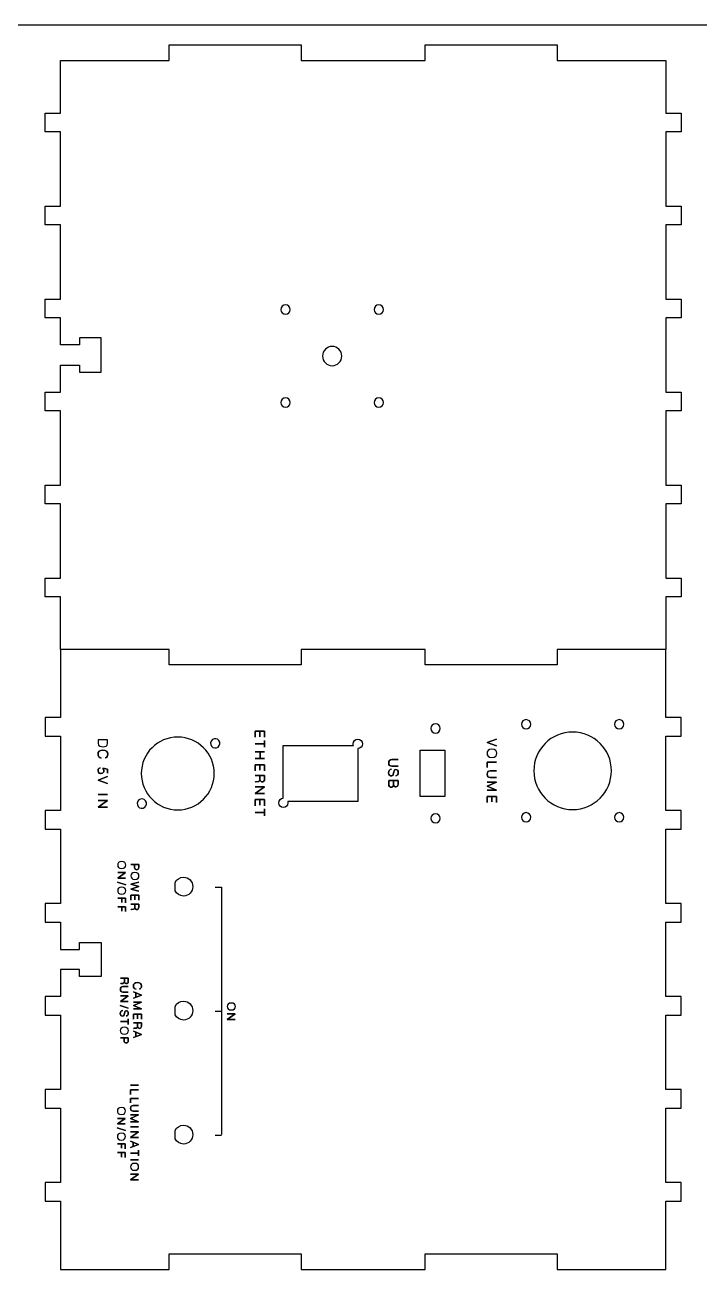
# Model space of a CAD drawing. Extents: x -439 to 785, y -667 to -15.
# Drawn here: x 345.8 to 563.1, y -422.9 to -15 of the extents above; entities that cross this region are included whole.
import ezdxf

# ---------------------------------------------------------------- set-up
doc = ezdxf.new("R2010")
doc.units = 0
doc.header["$MEASUREMENT"] = 0
doc.layers.add('LAYER_1', color=7, linetype='CONTINUOUS')

# ---------------------------------------------------------------- blocks, each defined once
blk = doc.blocks.new('BLOCK_2')
at = {"layer": 'LAYER_1', "color": 250}
blk.add_open_spline([(785, -570), (785, -578.28), (778.28, -585), (770, -585), (770, -585), (30, -585), (30, -585), (21.72, -585), (15, -578.28), (15, -570), (15, -570), (15, -30), (15, -30), (15, -21.72), (21.72, -15), (30, -15), (30, -15), (770, -15), (770, -15), (778.28, -15), (785, -21.72), (785, -30), (785, -30), (785, -570), (785, -570)], degree=3, knots=[0, 0, 0, 0, 1, 1, 1, 2, 2, 2, 3, 3, 3, 4, 4, 4, 5, 5, 5, 6, 6, 6, 7, 7, 7, 8, 8, 8, 8], dxfattribs=at)
blk = doc.blocks.new('BLOCK_8')
at = {"layer": 'LAYER_1', "color": 32}
for points, knots in [([(496.16, -248.49), (497.33, -248.49), (497.74, -249.1), (497.74, -249.84), (497.74, -250.58), (497.33, -251.18), (496.16, -251.18), (494.99, -251.18), (494.59, -250.58), (494.59, -249.84), (494.59, -249.1), (494.99, -248.49), (496.16, -248.49)], [0, 0, 0, 0, 1, 1, 1, 2, 2, 2, 3, 3, 3, 4, 4, 4, 4]), ([(496.16, -248.49), (497.33, -248.49), (497.74, -249.1), (497.74, -249.84), (497.74, -250.58), (497.33, -251.18), (496.16, -251.18), (494.99, -251.18), (494.59, -250.58), (494.59, -249.84), (494.59, -249.1), (494.99, -248.49), (496.16, -248.49)], [0, 0, 0, 0, 1, 1, 1, 2, 2, 2, 3, 3, 3, 4, 4, 4, 4]), ([(497.66, -247.47), (497.66, -247.47), (494.61, -246.36), (494.61, -246.36), (494.61, -246.36), (497.66, -245.25), (497.66, -245.25), (497.66, -245.25), (494.61, -246.36), (494.61, -246.36), (494.61, -246.36), (497.66, -247.47), (497.66, -247.47)], [0, 0, 0, 0, 1, 1, 1, 2, 2, 2, 3, 3, 3, 4, 4, 4, 4]), ([(494.61, -254.47), (494.61, -254.47), (494.61, -252.69), (494.61, -252.69), (494.61, -252.69), (497.66, -252.69), (497.66, -252.69), (497.66, -252.69), (494.61, -252.69), (494.61, -252.69), (494.61, -252.69), (494.61, -254.47), (494.61, -254.47)], [0, 0, 0, 0, 1, 1, 1, 2, 2, 2, 3, 3, 3, 4, 4, 4, 4]), ([(495.58, -257.63), (495.08, -257.63), (494.61, -257.32), (494.62, -256.58), (494.63, -255.83), (495.05, -255.49), (495.58, -255.49), (495.58, -255.49), (497.67, -255.49), (497.67, -255.49), (497.67, -255.49), (495.58, -255.49), (495.58, -255.49), (495.05, -255.49), (494.63, -255.83), (494.62, -256.58), (494.61, -257.32), (495.08, -257.63), (495.58, -257.63), (496.09, -257.63), (497.67, -257.63), (497.67, -257.63), (497.67, -257.63), (496.09, -257.63), (495.58, -257.63)], [0, 0, 0, 0, 1, 1, 1, 2, 2, 2, 3, 3, 3, 4, 4, 4, 5, 5, 5, 6, 6, 6, 7, 7, 7, 8, 8, 8, 8]), ([(497.66, -259.11), (497.66, -259.11), (494.61, -260.42), (494.61, -260.42), (494.61, -260.42), (497.66, -261.74), (497.66, -261.74), (497.66, -261.74), (494.61, -261.74), (494.61, -261.74), (494.61, -261.74), (497.66, -261.74), (497.66, -261.74), (497.66, -261.74), (494.61, -260.42), (494.61, -260.42), (494.61, -260.42), (497.66, -259.11), (497.66, -259.11), (497.66, -259.11), (494.61, -259.11), (494.61, -259.11), (494.61, -259.11), (497.66, -259.11), (497.66, -259.11)], [0, 0, 0, 0, 1, 1, 1, 2, 2, 2, 3, 3, 3, 4, 4, 4, 5, 5, 5, 6, 6, 6, 7, 7, 7, 8, 8, 8, 8]), ([(494.61, -265.71), (494.61, -265.71), (494.61, -263.73), (494.61, -263.73), (494.61, -263.73), (497.65, -263.73), (497.65, -263.73), (497.65, -263.73), (497.65, -265.71), (497.65, -265.71), (497.65, -265.71), (497.65, -263.73), (497.65, -263.73), (497.65, -263.73), (494.61, -263.73), (494.61, -263.73), (494.61, -263.73), (494.61, -265.71), (494.61, -265.71)], [0, 0, 0, 0, 1, 1, 1, 2, 2, 2, 3, 3, 3, 4, 4, 4, 5, 5, 5, 6, 6, 6, 6]), ([(496.18, -265.54), (496.18, -265.54), (496.18, -263.73), (496.18, -263.73), (496.18, -263.73), (496.18, -265.54), (496.18, -265.54)], [0, 0, 0, 0, 1, 1, 1, 2, 2, 2, 2])]:
    blk.add_open_spline(points, degree=3, knots=knots, dxfattribs=at)
blk = doc.blocks.new('BLOCK_9')
at = {"layer": 'LAYER_1', "color": 32}
for points, knots in [([(369.27, -245.47), (369.27, -245.47), (372.32, -245.47), (372.32, -245.47), (372.32, -245.47), (372.32, -246.58), (372.32, -246.58), (372.32, -247.58), (371.47, -247.7), (370.84, -247.73), (370.2, -247.76), (369.27, -247.54), (369.27, -246.58), (369.27, -246.58), (369.27, -245.47), (369.27, -245.47)], [0, 0, 0, 0, 1, 1, 1, 2, 2, 2, 3, 3, 3, 4, 4, 4, 5, 5, 5, 5]), ([(369.27, -245.47), (369.27, -245.47), (372.32, -245.47), (372.32, -245.47), (372.32, -245.47), (372.32, -246.58), (372.32, -246.58), (372.32, -247.58), (371.47, -247.7), (370.84, -247.73), (370.2, -247.76), (369.27, -247.54), (369.27, -246.58), (369.27, -246.58), (369.27, -245.47), (369.27, -245.47)], [0, 0, 0, 0, 1, 1, 1, 2, 2, 2, 3, 3, 3, 4, 4, 4, 5, 5, 5, 5]), ([(370.29, -251.39), (369.56, -251.26), (369.23, -250.82), (369.23, -250.12), (369.23, -249.28), (369.71, -248.8), (370.79, -248.8), (371.87, -248.8), (372.35, -249.28), (372.35, -250.12), (372.35, -250.72), (372.11, -251.14), (371.56, -251.32), (372.11, -251.14), (372.35, -250.72), (372.35, -250.12), (372.35, -249.28), (371.87, -248.8), (370.79, -248.8), (369.71, -248.8), (369.23, -249.28), (369.23, -250.12), (369.23, -250.82), (369.56, -251.26), (370.29, -251.39)], [0, 0, 0, 0, 1, 1, 1, 2, 2, 2, 3, 3, 3, 4, 4, 4, 5, 5, 5, 6, 6, 6, 7, 7, 7, 8, 8, 8, 8]), ([(372.32, -255), (372.32, -255), (370.8, -254.66), (370.8, -254.66), (371.01, -254.9), (371.13, -255.05), (371.13, -255.47), (371.13, -255.89), (370.84, -256.36), (370.25, -256.36), (369.99, -256.36), (369.25, -256.22), (369.25, -255.46), (369.25, -254.7), (369.69, -254.6), (369.94, -254.55), (369.69, -254.6), (369.25, -254.7), (369.25, -255.46), (369.25, -256.22), (369.99, -256.36), (370.25, -256.36), (370.84, -256.36), (371.13, -255.89), (371.13, -255.47), (371.13, -255.05), (371.01, -254.9), (370.8, -254.66), (370.8, -254.66), (372.32, -255), (372.32, -255), (372.32, -255), (372.32, -256.26), (372.32, -256.26), (372.32, -256.26), (372.32, -255), (372.32, -255)], [0, 0, 0, 0, 1, 1, 1, 2, 2, 2, 3, 3, 3, 4, 4, 4, 5, 5, 5, 6, 6, 6, 7, 7, 7, 8, 8, 8, 9, 9, 9, 10, 10, 10, 11, 11, 11, 12, 12, 12, 12]), ([(372.32, -259.58), (372.32, -259.58), (369.27, -258.47), (369.27, -258.47), (369.27, -258.47), (372.32, -257.36), (372.32, -257.36), (372.32, -257.36), (369.27, -258.47), (369.27, -258.47), (369.27, -258.47), (372.32, -259.58), (372.32, -259.58)], [0, 0, 0, 0, 1, 1, 1, 2, 2, 2, 3, 3, 3, 4, 4, 4, 4]), ([(369.27, -263.17), (369.27, -263.17), (372.32, -263.17), (372.32, -263.17), (372.32, -263.17), (369.27, -263.17), (369.27, -263.17)], [0, 0, 0, 0, 1, 1, 1, 2, 2, 2, 2]), ([(369.27, -265.04), (369.27, -265.04), (372.32, -265.04), (372.32, -265.04), (372.32, -265.04), (369.27, -267.22), (369.27, -267.22), (369.27, -267.22), (372.32, -267.22), (372.32, -267.22), (372.32, -267.22), (369.27, -267.22), (369.27, -267.22), (369.27, -267.22), (372.32, -265.04), (372.32, -265.04), (372.32, -265.04), (369.27, -265.04), (369.27, -265.04)], [0, 0, 0, 0, 1, 1, 1, 2, 2, 2, 3, 3, 3, 4, 4, 4, 5, 5, 5, 6, 6, 6, 6])]:
    blk.add_open_spline(points, degree=3, knots=knots, dxfattribs=at)
blk = doc.blocks.new('BLOCK_10')
at = {"layer": 'LAYER_1', "color": 32}
for points, knots in [([(376.88, -284.78), (377.85, -284.78), (378.2, -285.28), (378.2, -285.9), (378.2, -286.52), (377.85, -287.02), (376.88, -287.02), (375.9, -287.02), (375.57, -286.52), (375.57, -285.9), (375.57, -285.28), (375.9, -284.78), (376.88, -284.78)], [0, 0, 0, 0, 1, 1, 1, 2, 2, 2, 3, 3, 3, 4, 4, 4, 4]), ([(376.88, -284.78), (377.85, -284.78), (378.2, -285.28), (378.2, -285.9), (378.2, -286.52), (377.85, -287.02), (376.88, -287.02), (375.9, -287.02), (375.57, -286.52), (375.57, -285.9), (375.57, -285.28), (375.9, -284.78), (376.88, -284.78)], [0, 0, 0, 0, 1, 1, 1, 2, 2, 2, 3, 3, 3, 4, 4, 4, 4]), ([(378.13, -288.28), (378.13, -288.28), (375.59, -290.09), (375.59, -290.09), (375.59, -290.09), (378.13, -290.09), (378.13, -290.09), (378.13, -290.09), (375.59, -290.09), (375.59, -290.09), (375.59, -290.09), (378.13, -288.28), (378.13, -288.28), (378.13, -288.28), (375.59, -288.28), (375.59, -288.28), (375.59, -288.28), (378.13, -288.28), (378.13, -288.28)], [0, 0, 0, 0, 1, 1, 1, 2, 2, 2, 3, 3, 3, 4, 4, 4, 5, 5, 5, 6, 6, 6, 6]), ([(381.11, -288.26), (382.08, -288.26), (382.43, -288.76), (382.43, -289.38), (382.43, -289.99), (382.08, -290.5), (381.11, -290.5), (380.14, -290.5), (379.8, -289.99), (379.8, -289.38), (379.8, -288.76), (380.14, -288.26), (381.11, -288.26)], [0, 0, 0, 0, 1, 1, 1, 2, 2, 2, 3, 3, 3, 4, 4, 4, 4]), ([(381.11, -288.26), (382.08, -288.26), (382.43, -288.76), (382.43, -289.38), (382.43, -289.99), (382.08, -290.5), (381.11, -290.5), (380.14, -290.5), (379.8, -289.99), (379.8, -289.38), (379.8, -288.76), (380.14, -288.26), (381.11, -288.26)], [0, 0, 0, 0, 1, 1, 1, 2, 2, 2, 3, 3, 3, 4, 4, 4, 4]), ([(379.82, -285.75), (379.82, -285.75), (382.36, -285.75), (382.36, -285.75), (382.36, -285.75), (382.36, -286.56), (382.36, -286.56), (382.36, -287.21), (382.05, -287.36), (381.71, -287.38), (381.37, -287.39), (381.01, -287.21), (381.01, -286.63), (381.01, -286.63), (381.01, -285.75), (381.01, -285.75), (381.01, -285.75), (381.01, -286.63), (381.01, -286.63), (381.01, -287.2), (381.37, -287.39), (381.71, -287.38), (382.05, -287.36), (382.36, -287.21), (382.36, -286.56), (382.36, -286.56), (382.36, -285.75), (382.36, -285.75), (382.36, -285.75), (379.82, -285.75), (379.82, -285.75)], [0, 0, 0, 0, 1, 1, 1, 2, 2, 2, 3, 3, 3, 4, 4, 4, 5, 5, 5, 6, 6, 6, 7, 7, 7, 8, 8, 8, 9, 9, 9, 10, 10, 10, 10]), ([(375.55, -291.36), (375.55, -291.36), (378.15, -292.22), (378.15, -292.22), (378.15, -292.22), (375.55, -291.36), (375.55, -291.36)], [0, 0, 0, 0, 1, 1, 1, 2, 2, 2, 2]), ([(376.88, -293.02), (377.85, -293.02), (378.2, -293.53), (378.2, -294.14), (378.2, -294.76), (377.85, -295.26), (376.88, -295.26), (375.9, -295.26), (375.57, -294.76), (375.57, -294.14), (375.57, -293.53), (375.9, -293.02), (376.88, -293.02)], [0, 0, 0, 0, 1, 1, 1, 2, 2, 2, 3, 3, 3, 4, 4, 4, 4]), ([(376.88, -293.02), (377.85, -293.02), (378.2, -293.53), (378.2, -294.14), (378.2, -294.76), (377.85, -295.26), (376.88, -295.26), (375.9, -295.26), (375.57, -294.76), (375.57, -294.14), (375.57, -293.53), (375.9, -293.02), (376.88, -293.02)], [0, 0, 0, 0, 1, 1, 1, 2, 2, 2, 3, 3, 3, 4, 4, 4, 4]), ([(379.82, -292.04), (379.82, -292.04), (382.36, -292.85), (382.36, -292.85), (382.36, -292.85), (379.82, -293.66), (379.82, -293.66), (379.82, -293.66), (382.36, -294.33), (382.36, -294.33), (382.36, -294.33), (379.82, -293.66), (379.82, -293.66), (379.82, -293.66), (382.36, -292.85), (382.36, -292.85), (382.36, -292.85), (379.82, -292.04), (379.82, -292.04), (379.82, -292.04), (382.36, -291.37), (382.36, -291.37), (382.36, -291.37), (379.82, -292.04), (379.82, -292.04)], [0, 0, 0, 0, 1, 1, 1, 2, 2, 2, 3, 3, 3, 4, 4, 4, 5, 5, 5, 6, 6, 6, 7, 7, 7, 8, 8, 8, 8]), ([(375.59, -296.52), (375.59, -296.52), (378.13, -296.52), (378.13, -296.52), (378.13, -296.52), (378.13, -298.09), (378.13, -298.09), (378.13, -298.09), (378.13, -296.52), (378.13, -296.52), (378.13, -296.52), (375.59, -296.52), (375.59, -296.52)], [0, 0, 0, 0, 1, 1, 1, 2, 2, 2, 3, 3, 3, 4, 4, 4, 4]), ([(376.9, -297.95), (376.9, -297.95), (376.9, -296.52), (376.9, -296.52), (376.9, -296.52), (376.9, -297.95), (376.9, -297.95)], [0, 0, 0, 0, 1, 1, 1, 2, 2, 2, 2]), ([(379.82, -297.26), (379.82, -297.26), (379.82, -295.61), (379.82, -295.61), (379.82, -295.61), (382.35, -295.61), (382.35, -295.61), (382.35, -295.61), (382.35, -297.26), (382.35, -297.26), (382.35, -297.26), (382.35, -295.61), (382.35, -295.61), (382.35, -295.61), (379.82, -295.61), (379.82, -295.61), (379.82, -295.61), (379.82, -297.26), (379.82, -297.26)], [0, 0, 0, 0, 1, 1, 1, 2, 2, 2, 3, 3, 3, 4, 4, 4, 5, 5, 5, 6, 6, 6, 6]), ([(381.12, -297.12), (381.12, -297.12), (381.12, -295.61), (381.12, -295.61), (381.12, -295.61), (381.12, -297.12), (381.12, -297.12)], [0, 0, 0, 0, 1, 1, 1, 2, 2, 2, 2]), ([(375.59, -299.33), (375.59, -299.33), (378.13, -299.33), (378.13, -299.33), (378.13, -299.33), (378.13, -300.91), (378.13, -300.91), (378.13, -300.91), (378.13, -299.33), (378.13, -299.33), (378.13, -299.33), (375.59, -299.33), (375.59, -299.33)], [0, 0, 0, 0, 1, 1, 1, 2, 2, 2, 3, 3, 3, 4, 4, 4, 4]), ([(376.9, -300.76), (376.9, -300.76), (376.9, -299.33), (376.9, -299.33), (376.9, -299.33), (376.9, -300.76), (376.9, -300.76)], [0, 0, 0, 0, 1, 1, 1, 2, 2, 2, 2]), ([(379.82, -298.5), (379.82, -298.5), (382.36, -298.5), (382.36, -298.5), (382.36, -298.5), (382.36, -299.43), (382.36, -299.43), (382.36, -300.08), (382.14, -300.21), (381.8, -300.23), (381.46, -300.24), (381.12, -300.07), (381.12, -299.5), (381.12, -299.5), (381.12, -298.5), (381.12, -298.5), (381.12, -298.5), (381.12, -299.5), (381.12, -299.5), (381.12, -300.06), (381.46, -300.24), (381.8, -300.23), (382.14, -300.21), (382.36, -300.06), (382.36, -299.43), (382.36, -299.43), (382.36, -298.5), (382.36, -298.5), (382.36, -298.5), (379.82, -298.5), (379.82, -298.5)], [0, 0, 0, 0, 1, 1, 1, 2, 2, 2, 3, 3, 3, 4, 4, 4, 5, 5, 5, 6, 6, 6, 7, 7, 7, 8, 8, 8, 9, 9, 9, 10, 10, 10, 10]), ([(379.82, -300.31), (379.87, -300.24), (379.97, -300.22), (380.01, -300.22), (380.01, -300.22), (380.65, -300.16), (380.65, -300.16), (380.93, -300.14), (381.12, -299.94), (381.12, -299.55), (381.12, -299.94), (380.93, -300.14), (380.65, -300.16), (380.65, -300.16), (380.01, -300.22), (380.01, -300.22), (379.97, -300.22), (379.87, -300.24), (379.82, -300.31)], [0, 0, 0, 0, 1, 1, 1, 2, 2, 2, 3, 3, 3, 4, 4, 4, 5, 5, 5, 6, 6, 6, 6])]:
    blk.add_open_spline(points, degree=3, knots=knots, dxfattribs=at)
blk = doc.blocks.new('BLOCK_11')
at = {"layer": 'LAYER_1', "color": 32}
blk.add_lwpolyline([(376.44, -336.39), (378.98, -336.39), (378.98, -335.48), (378.98, -337.31), (378.98, -336.39), (376.44, -336.39)], dxfattribs=at)
for points, knots in [([(376.44, -322.4), (376.44, -322.4), (378.98, -322.4), (378.98, -322.4), (378.98, -322.4), (378.98, -323.33), (378.98, -323.33), (378.98, -323.98), (378.76, -324.12), (378.41, -324.13), (378.07, -324.15), (377.73, -323.97), (377.73, -323.4), (377.73, -323.4), (377.73, -322.4), (377.73, -322.4), (377.73, -322.4), (377.73, -323.4), (377.73, -323.4), (377.73, -323.96), (378.07, -324.15), (378.41, -324.13), (378.76, -324.12), (378.98, -323.96), (378.98, -323.33), (378.98, -323.33), (378.98, -322.4), (378.98, -322.4), (378.98, -322.4), (376.44, -322.4), (376.44, -322.4)], [0, 0, 0, 0, 1, 1, 1, 2, 2, 2, 3, 3, 3, 4, 4, 4, 5, 5, 5, 6, 6, 6, 7, 7, 7, 8, 8, 8, 9, 9, 9, 10, 10, 10, 10]), ([(376.44, -324.21), (376.48, -324.14), (376.58, -324.12), (376.63, -324.12), (376.63, -324.12), (377.27, -324.06), (377.27, -324.06), (377.54, -324.04), (377.73, -323.84), (377.73, -323.45), (377.73, -323.84), (377.54, -324.04), (377.27, -324.06), (377.27, -324.06), (376.63, -324.12), (376.63, -324.12), (376.58, -324.12), (376.48, -324.14), (376.44, -324.21)], [0, 0, 0, 0, 1, 1, 1, 2, 2, 2, 3, 3, 3, 4, 4, 4, 5, 5, 5, 6, 6, 6, 6]), ([(378.98, -326.87), (378.98, -326.87), (377.67, -326.87), (377.24, -326.87), (376.82, -326.87), (376.44, -326.61), (376.44, -325.99), (376.45, -325.37), (376.79, -325.08), (377.24, -325.08), (377.24, -325.08), (378.98, -325.08), (378.98, -325.08), (378.98, -325.08), (377.24, -325.08), (377.24, -325.08), (376.79, -325.08), (376.45, -325.37), (376.44, -325.99), (376.44, -326.61), (376.82, -326.87), (377.24, -326.87), (377.67, -326.87), (378.98, -326.87), (378.98, -326.87)], [0, 0, 0, 0, 1, 1, 1, 2, 2, 2, 3, 3, 3, 4, 4, 4, 5, 5, 5, 6, 6, 6, 7, 7, 7, 8, 8, 8, 8]), ([(380.64, -324.9), (380.64, -324.19), (381.04, -323.8), (381.94, -323.8), (382.84, -323.8), (383.24, -324.19), (383.24, -324.9), (383.24, -325.4), (383.03, -325.74), (382.58, -325.9), (383.03, -325.74), (383.24, -325.4), (383.24, -324.9), (383.24, -324.19), (382.84, -323.8), (381.94, -323.8), (381.04, -323.8), (380.64, -324.19), (380.64, -324.9), (380.64, -325.47), (380.92, -325.84), (381.52, -325.95), (380.92, -325.84), (380.64, -325.47), (380.64, -324.9)], [0, 0, 0, 0, 1, 1, 1, 2, 2, 2, 3, 3, 3, 4, 4, 4, 5, 5, 5, 6, 6, 6, 7, 7, 7, 8, 8, 8, 8]), ([(376.44, -328.1), (376.44, -328.1), (378.98, -328.1), (378.98, -328.1), (378.98, -328.1), (376.44, -329.91), (376.44, -329.91), (376.44, -329.91), (378.98, -329.91), (378.98, -329.91), (378.98, -329.91), (376.44, -329.91), (376.44, -329.91), (376.44, -329.91), (378.98, -328.1), (378.98, -328.1), (378.98, -328.1), (376.44, -328.1), (376.44, -328.1)], [0, 0, 0, 0, 1, 1, 1, 2, 2, 2, 3, 3, 3, 4, 4, 4, 5, 5, 5, 6, 6, 6, 6]), ([(380.67, -326.82), (380.67, -326.82), (383.21, -327.83), (383.21, -327.83), (383.21, -327.83), (380.67, -328.84), (380.67, -328.84), (380.67, -328.84), (383.21, -327.83), (383.21, -327.83), (383.21, -327.83), (380.67, -326.82), (380.67, -326.82)], [0, 0, 0, 0, 1, 1, 1, 2, 2, 2, 3, 3, 3, 4, 4, 4, 4]), ([(380.67, -330.09), (380.67, -330.09), (383.21, -330.09), (383.21, -330.09), (383.21, -330.09), (380.67, -331.18), (380.67, -331.18), (380.67, -331.18), (383.21, -332.27), (383.21, -332.27), (383.21, -332.27), (380.67, -332.27), (380.67, -332.27), (380.67, -332.27), (383.21, -332.27), (383.21, -332.27), (383.21, -332.27), (380.67, -331.18), (380.67, -331.18), (380.67, -331.18), (383.21, -330.09), (383.21, -330.09), (383.21, -330.09), (380.67, -330.09), (380.67, -330.09)], [0, 0, 0, 0, 1, 1, 1, 2, 2, 2, 3, 3, 3, 4, 4, 4, 5, 5, 5, 6, 6, 6, 7, 7, 7, 8, 8, 8, 8]), ([(381.47, -327.14), (381.47, -327.14), (381.47, -328.52), (381.47, -328.52), (381.47, -328.52), (381.47, -327.14), (381.47, -327.14)], [0, 0, 0, 0, 1, 1, 1, 2, 2, 2, 2]), ([(376.4, -331.18), (376.4, -331.18), (379, -332.04), (379, -332.04), (379, -332.04), (376.4, -331.18), (376.4, -331.18)], [0, 0, 0, 0, 1, 1, 1, 2, 2, 2, 2]), ([(377.2, -332.84), (376.64, -332.84), (376.41, -333.27), (376.41, -333.77), (376.41, -334.29), (376.73, -334.61), (377.05, -334.62), (377.36, -334.63), (377.61, -334.47), (377.67, -334.16), (377.67, -334.16), (377.86, -333.29), (377.86, -333.29), (377.91, -333.05), (378.05, -332.9), (378.39, -332.9), (378.72, -332.9), (379, -333.18), (379, -333.69), (379, -334.2), (378.76, -334.57), (378.34, -334.55), (378.76, -334.57), (379, -334.2), (379, -333.69), (379, -333.18), (378.72, -332.9), (378.39, -332.9), (378.05, -332.9), (377.92, -333.04), (377.86, -333.29), (377.86, -333.29), (377.67, -334.16), (377.67, -334.16), (377.61, -334.48), (377.36, -334.63), (377.05, -334.62), (376.73, -334.61), (376.41, -334.29), (376.41, -333.77), (376.41, -333.27), (376.64, -332.84), (377.2, -332.84)], [0, 0, 0, 0, 1, 1, 1, 2, 2, 2, 3, 3, 3, 4, 4, 4, 5, 5, 5, 6, 6, 6, 7, 7, 7, 8, 8, 8, 9, 9, 9, 10, 10, 10, 11, 11, 11, 12, 12, 12, 13, 13, 13, 14, 14, 14, 14]), ([(380.67, -335.58), (380.67, -335.58), (380.67, -333.94), (380.67, -333.94), (380.67, -333.94), (383.2, -333.94), (383.2, -333.94), (383.2, -333.94), (383.2, -335.58), (383.2, -335.58), (383.2, -335.58), (383.2, -333.94), (383.2, -333.94), (383.2, -333.94), (380.67, -333.94), (380.67, -333.94), (380.67, -333.94), (380.67, -335.58), (380.67, -335.58)], [0, 0, 0, 0, 1, 1, 1, 2, 2, 2, 3, 3, 3, 4, 4, 4, 5, 5, 5, 6, 6, 6, 6]), ([(381.97, -335.44), (381.97, -335.44), (381.97, -333.94), (381.97, -333.94), (381.97, -333.94), (381.97, -335.44), (381.97, -335.44)], [0, 0, 0, 0, 1, 1, 1, 2, 2, 2, 2]), ([(377.73, -338.16), (378.7, -338.16), (379.04, -338.66), (379.04, -339.28), (379.04, -339.9), (378.7, -340.4), (377.73, -340.4), (376.75, -340.4), (376.41, -339.9), (376.41, -339.28), (376.41, -338.66), (376.75, -338.16), (377.73, -338.16)], [0, 0, 0, 0, 1, 1, 1, 2, 2, 2, 3, 3, 3, 4, 4, 4, 4]), ([(377.73, -338.16), (378.7, -338.16), (379.04, -338.66), (379.04, -339.28), (379.04, -339.9), (378.7, -340.4), (377.73, -340.4), (376.75, -340.4), (376.41, -339.9), (376.41, -339.28), (376.41, -338.66), (376.75, -338.16), (377.73, -338.16)], [0, 0, 0, 0, 1, 1, 1, 2, 2, 2, 3, 3, 3, 4, 4, 4, 4]), ([(380.67, -336.83), (380.67, -336.83), (383.21, -336.83), (383.21, -336.83), (383.21, -336.83), (383.21, -337.75), (383.21, -337.75), (383.21, -338.4), (382.99, -338.54), (382.65, -338.56), (382.3, -338.57), (381.97, -338.4), (381.97, -337.82), (381.97, -337.82), (381.97, -336.83), (381.97, -336.83), (381.97, -336.83), (381.97, -337.82), (381.97, -337.82), (381.97, -338.39), (382.3, -338.57), (382.65, -338.56), (382.99, -338.54), (383.21, -338.39), (383.21, -337.75), (383.21, -337.75), (383.21, -336.83), (383.21, -336.83), (383.21, -336.83), (380.67, -336.83), (380.67, -336.83)], [0, 0, 0, 0, 1, 1, 1, 2, 2, 2, 3, 3, 3, 4, 4, 4, 5, 5, 5, 6, 6, 6, 7, 7, 7, 8, 8, 8, 9, 9, 9, 10, 10, 10, 10]), ([(380.67, -338.64), (380.72, -338.57), (380.82, -338.55), (380.86, -338.55), (380.86, -338.55), (381.5, -338.48), (381.5, -338.48), (381.78, -338.46), (381.97, -338.27), (381.97, -337.87), (381.97, -338.27), (381.78, -338.46), (381.5, -338.48), (381.5, -338.48), (380.86, -338.55), (380.86, -338.55), (380.82, -338.55), (380.72, -338.57), (380.67, -338.64)], [0, 0, 0, 0, 1, 1, 1, 2, 2, 2, 3, 3, 3, 4, 4, 4, 5, 5, 5, 6, 6, 6, 6]), ([(376.44, -341.66), (376.44, -341.66), (378.98, -341.66), (378.98, -341.66), (378.98, -341.66), (378.98, -342.47), (378.98, -342.47), (378.98, -343.12), (378.67, -343.27), (378.33, -343.28), (377.98, -343.3), (377.63, -343.12), (377.63, -342.53), (377.63, -342.53), (377.63, -341.66), (377.63, -341.66), (377.63, -341.66), (377.63, -342.53), (377.63, -342.53), (377.63, -343.1), (377.98, -343.3), (378.33, -343.28), (378.67, -343.27), (378.98, -343.11), (378.98, -342.47), (378.98, -342.47), (378.98, -341.66), (378.98, -341.66), (378.98, -341.66), (376.44, -341.66), (376.44, -341.66)], [0, 0, 0, 0, 1, 1, 1, 2, 2, 2, 3, 3, 3, 4, 4, 4, 5, 5, 5, 6, 6, 6, 7, 7, 7, 8, 8, 8, 9, 9, 9, 10, 10, 10, 10]), ([(380.67, -339.5), (380.67, -339.5), (383.21, -340.51), (383.21, -340.51), (383.21, -340.51), (380.67, -341.52), (380.67, -341.52), (380.67, -341.52), (383.21, -340.51), (383.21, -340.51), (383.21, -340.51), (380.67, -339.5), (380.67, -339.5)], [0, 0, 0, 0, 1, 1, 1, 2, 2, 2, 3, 3, 3, 4, 4, 4, 4]), ([(381.47, -339.82), (381.47, -339.82), (381.47, -341.2), (381.47, -341.2), (381.47, -341.2), (381.47, -339.82), (381.47, -339.82)], [0, 0, 0, 0, 1, 1, 1, 2, 2, 2, 2])]:
    blk.add_open_spline(points, degree=3, knots=knots, dxfattribs=at)
blk = doc.blocks.new('BLOCK_12')
at = {"layer": 'LAYER_1', "color": 32}
blk.add_lwpolyline([(379.72, -378.78), (382.26, -378.78), (382.26, -377.87), (382.26, -379.7), (382.26, -378.78), (379.72, -378.78)], dxfattribs=at)
for points, knots in [([(379.72, -356.87), (379.72, -356.87), (382.26, -356.87), (382.26, -356.87), (382.26, -356.87), (379.72, -356.87), (379.72, -356.87)], [0, 0, 0, 0, 1, 1, 1, 2, 2, 2, 2]), ([(379.72, -359.91), (379.72, -359.91), (379.72, -358.43), (379.72, -358.43), (379.72, -358.43), (382.26, -358.43), (382.26, -358.43), (382.26, -358.43), (379.72, -358.43), (379.72, -358.43), (379.72, -358.43), (379.72, -359.91), (379.72, -359.91)], [0, 0, 0, 0, 1, 1, 1, 2, 2, 2, 3, 3, 3, 4, 4, 4, 4]), ([(379.72, -362.63), (379.72, -362.63), (379.72, -361.14), (379.72, -361.14), (379.72, -361.14), (382.26, -361.14), (382.26, -361.14), (382.26, -361.14), (379.72, -361.14), (379.72, -361.14), (379.72, -361.14), (379.72, -362.63), (379.72, -362.63)], [0, 0, 0, 0, 1, 1, 1, 2, 2, 2, 3, 3, 3, 4, 4, 4, 4]), ([(376.78, -364.1), (377.75, -364.1), (378.09, -364.6), (378.09, -365.22), (378.09, -365.83), (377.75, -366.34), (376.78, -366.34), (375.8, -366.34), (375.46, -365.83), (375.46, -365.22), (375.46, -364.6), (375.8, -364.1), (376.78, -364.1)], [0, 0, 0, 0, 1, 1, 1, 2, 2, 2, 3, 3, 3, 4, 4, 4, 4]), ([(376.78, -364.1), (377.75, -364.1), (378.09, -364.6), (378.09, -365.22), (378.09, -365.83), (377.75, -366.34), (376.78, -366.34), (375.8, -366.34), (375.46, -365.83), (375.46, -365.22), (375.46, -364.6), (375.8, -364.1), (376.78, -364.1)], [0, 0, 0, 0, 1, 1, 1, 2, 2, 2, 3, 3, 3, 4, 4, 4, 4]), ([(380.53, -365.27), (380.1, -365.27), (379.72, -365.01), (379.72, -364.39), (379.73, -363.77), (380.08, -363.48), (380.53, -363.48), (380.53, -363.48), (382.26, -363.48), (382.26, -363.48), (382.26, -363.48), (380.53, -363.48), (380.53, -363.48), (380.08, -363.48), (379.73, -363.77), (379.72, -364.39), (379.72, -365.01), (380.1, -365.27), (380.53, -365.27), (380.95, -365.27), (382.26, -365.27), (382.26, -365.27), (382.26, -365.27), (380.95, -365.27), (380.53, -365.27)], [0, 0, 0, 0, 1, 1, 1, 2, 2, 2, 3, 3, 3, 4, 4, 4, 5, 5, 5, 6, 6, 6, 7, 7, 7, 8, 8, 8, 8]), ([(379.72, -366.5), (379.72, -366.5), (382.26, -366.5), (382.26, -366.5), (382.26, -366.5), (379.72, -367.59), (379.72, -367.59), (379.72, -367.59), (382.26, -368.69), (382.26, -368.69), (382.26, -368.69), (379.72, -368.69), (379.72, -368.69), (379.72, -368.69), (382.26, -368.69), (382.26, -368.69), (382.26, -368.69), (379.72, -367.59), (379.72, -367.59), (379.72, -367.59), (382.26, -366.5), (382.26, -366.5), (382.26, -366.5), (379.72, -366.5), (379.72, -366.5)], [0, 0, 0, 0, 1, 1, 1, 2, 2, 2, 3, 3, 3, 4, 4, 4, 5, 5, 5, 6, 6, 6, 7, 7, 7, 8, 8, 8, 8]), ([(375.45, -370.67), (375.45, -370.67), (378.05, -371.53), (378.05, -371.53), (378.05, -371.53), (375.45, -370.67), (375.45, -370.67)], [0, 0, 0, 0, 1, 1, 1, 2, 2, 2, 2]), ([(378.03, -367.59), (378.03, -367.59), (375.48, -369.4), (375.48, -369.4), (375.48, -369.4), (378.03, -369.4), (378.03, -369.4), (378.03, -369.4), (375.48, -369.4), (375.48, -369.4), (375.48, -369.4), (378.03, -367.59), (378.03, -367.59), (378.03, -367.59), (375.48, -367.59), (375.48, -367.59), (375.48, -367.59), (378.03, -367.59), (378.03, -367.59)], [0, 0, 0, 0, 1, 1, 1, 2, 2, 2, 3, 3, 3, 4, 4, 4, 5, 5, 5, 6, 6, 6, 6]), ([(379.72, -370.35), (379.72, -370.35), (382.26, -370.35), (382.26, -370.35), (382.26, -370.35), (379.72, -370.35), (379.72, -370.35)], [0, 0, 0, 0, 1, 1, 1, 2, 2, 2, 2]), ([(376.78, -372.34), (377.75, -372.34), (378.09, -372.84), (378.09, -373.46), (378.09, -374.07), (377.75, -374.58), (376.78, -374.58), (375.8, -374.58), (375.46, -374.07), (375.46, -373.46), (375.46, -372.84), (375.8, -372.34), (376.78, -372.34)], [0, 0, 0, 0, 1, 1, 1, 2, 2, 2, 3, 3, 3, 4, 4, 4, 4]), ([(376.78, -372.34), (377.75, -372.34), (378.09, -372.84), (378.09, -373.46), (378.09, -374.07), (377.75, -374.58), (376.78, -374.58), (375.8, -374.58), (375.46, -374.07), (375.46, -373.46), (375.46, -372.84), (375.8, -372.34), (376.78, -372.34)], [0, 0, 0, 0, 1, 1, 1, 2, 2, 2, 3, 3, 3, 4, 4, 4, 4]), ([(379.72, -371.91), (379.72, -371.91), (382.26, -371.91), (382.26, -371.91), (382.26, -371.91), (379.72, -373.72), (379.72, -373.72), (379.72, -373.72), (382.26, -373.72), (382.26, -373.72), (382.26, -373.72), (379.72, -373.72), (379.72, -373.72), (379.72, -373.72), (382.26, -371.91), (382.26, -371.91), (382.26, -371.91), (379.72, -371.91), (379.72, -371.91)], [0, 0, 0, 0, 1, 1, 1, 2, 2, 2, 3, 3, 3, 4, 4, 4, 5, 5, 5, 6, 6, 6, 6]), ([(379.72, -374.99), (379.72, -374.99), (382.26, -376), (382.26, -376), (382.26, -376), (379.72, -377.01), (379.72, -377.01), (379.72, -377.01), (382.26, -376), (382.26, -376), (382.26, -376), (379.72, -374.99), (379.72, -374.99)], [0, 0, 0, 0, 1, 1, 1, 2, 2, 2, 3, 3, 3, 4, 4, 4, 4]), ([(375.48, -375.83), (375.48, -375.83), (378.03, -375.83), (378.03, -375.83), (378.03, -375.83), (378.03, -377.41), (378.03, -377.41), (378.03, -377.41), (378.03, -375.83), (378.03, -375.83), (378.03, -375.83), (375.48, -375.83), (375.48, -375.83)], [0, 0, 0, 0, 1, 1, 1, 2, 2, 2, 3, 3, 3, 4, 4, 4, 4]), ([(375.48, -378.65), (375.48, -378.65), (378.03, -378.65), (378.03, -378.65), (378.03, -378.65), (378.03, -380.22), (378.03, -380.22), (378.03, -380.22), (378.03, -378.65), (378.03, -378.65), (378.03, -378.65), (375.48, -378.65), (375.48, -378.65)], [0, 0, 0, 0, 1, 1, 1, 2, 2, 2, 3, 3, 3, 4, 4, 4, 4]), ([(376.79, -377.26), (376.79, -377.26), (376.79, -375.83), (376.79, -375.83), (376.79, -375.83), (376.79, -377.26), (376.79, -377.26)], [0, 0, 0, 0, 1, 1, 1, 2, 2, 2, 2]), ([(376.79, -380.08), (376.79, -380.08), (376.79, -378.65), (376.79, -378.65), (376.79, -378.65), (376.79, -380.08), (376.79, -380.08)], [0, 0, 0, 0, 1, 1, 1, 2, 2, 2, 2]), ([(380.52, -375.3), (380.52, -375.3), (380.52, -376.69), (380.52, -376.69), (380.52, -376.69), (380.52, -375.3), (380.52, -375.3)], [0, 0, 0, 0, 1, 1, 1, 2, 2, 2, 2]), ([(381.01, -382.11), (381.98, -382.11), (382.33, -382.61), (382.33, -383.23), (382.33, -383.85), (381.98, -384.35), (381.01, -384.35), (380.04, -384.35), (379.7, -383.85), (379.7, -383.23), (379.7, -382.61), (380.04, -382.11), (381.01, -382.11)], [0, 0, 0, 0, 1, 1, 1, 2, 2, 2, 3, 3, 3, 4, 4, 4, 4]), ([(381.01, -382.11), (381.98, -382.11), (382.33, -382.61), (382.33, -383.23), (382.33, -383.85), (381.98, -384.35), (381.01, -384.35), (380.04, -384.35), (379.7, -383.85), (379.7, -383.23), (379.7, -382.61), (380.04, -382.11), (381.01, -382.11)], [0, 0, 0, 0, 1, 1, 1, 2, 2, 2, 3, 3, 3, 4, 4, 4, 4]), ([(379.72, -380.93), (379.72, -380.93), (382.26, -380.93), (382.26, -380.93), (382.26, -380.93), (379.72, -380.93), (379.72, -380.93)], [0, 0, 0, 0, 1, 1, 1, 2, 2, 2, 2]), ([(379.72, -385.61), (379.72, -385.61), (382.26, -385.61), (382.26, -385.61), (382.26, -385.61), (379.72, -387.42), (379.72, -387.42), (379.72, -387.42), (382.26, -387.42), (382.26, -387.42), (382.26, -387.42), (379.72, -387.42), (379.72, -387.42), (379.72, -387.42), (382.26, -385.61), (382.26, -385.61), (382.26, -385.61), (379.72, -385.61), (379.72, -385.61)], [0, 0, 0, 0, 1, 1, 1, 2, 2, 2, 3, 3, 3, 4, 4, 4, 5, 5, 5, 6, 6, 6, 6])]:
    blk.add_open_spline(points, degree=3, knots=knots, dxfattribs=at)
blk = doc.blocks.new('BLOCK_13')
at = {"layer": 'LAYER_1', "color": 32}
for points, knots in [([(412.18, -330.39), (413.16, -330.39), (413.5, -330.89), (413.5, -331.51), (413.5, -332.13), (413.16, -332.63), (412.18, -332.63), (411.21, -332.63), (410.87, -332.13), (410.87, -331.51), (410.87, -330.89), (411.21, -330.39), (412.18, -330.39)], [0, 0, 0, 0, 1, 1, 1, 2, 2, 2, 3, 3, 3, 4, 4, 4, 4]), ([(412.18, -330.39), (413.16, -330.39), (413.5, -330.89), (413.5, -331.51), (413.5, -332.13), (413.16, -332.63), (412.18, -332.63), (411.21, -332.63), (410.87, -332.13), (410.87, -331.51), (410.87, -330.89), (411.21, -330.39), (412.18, -330.39)], [0, 0, 0, 0, 1, 1, 1, 2, 2, 2, 3, 3, 3, 4, 4, 4, 4]), ([(410.89, -333.88), (410.89, -333.88), (413.44, -333.88), (413.44, -333.88), (413.44, -333.88), (410.89, -335.7), (410.89, -335.7), (410.89, -335.7), (413.44, -335.7), (413.44, -335.7), (413.44, -335.7), (410.89, -335.7), (410.89, -335.7), (410.89, -335.7), (413.44, -333.88), (413.44, -333.88), (413.44, -333.88), (410.89, -333.88), (410.89, -333.88)], [0, 0, 0, 0, 1, 1, 1, 2, 2, 2, 3, 3, 3, 4, 4, 4, 5, 5, 5, 6, 6, 6, 6])]:
    blk.add_open_spline(points, degree=3, knots=knots, dxfattribs=at)
blk = doc.blocks.new('BLOCK_14')
at = {"layer": 'LAYER_1', "color": 32}
blk.add_lwpolyline([(422.89, -249.38), (421.54, -249.38), (421.54, -251.53), (422.89, -251.53), (419.85, -251.53), (421.54, -251.53), (421.54, -249.38), (419.85, -249.38), (422.89, -249.38)], dxfattribs=at)
for points, knots in [([(419.85, -244.66), (419.85, -244.66), (419.85, -242.69), (419.85, -242.69), (419.85, -242.69), (422.88, -242.69), (422.88, -242.69), (422.88, -242.69), (422.88, -244.66), (422.88, -244.66), (422.88, -244.66), (422.88, -242.69), (422.88, -242.69), (422.88, -242.69), (419.85, -242.69), (419.85, -242.69), (419.85, -242.69), (419.85, -244.66), (419.85, -244.66)], [0, 0, 0, 0, 1, 1, 1, 2, 2, 2, 3, 3, 3, 4, 4, 4, 5, 5, 5, 6, 6, 6, 6]), ([(421.41, -244.49), (421.41, -244.49), (421.41, -242.69), (421.41, -242.69), (421.41, -242.69), (421.41, -244.49), (421.41, -244.49)], [0, 0, 0, 0, 1, 1, 1, 2, 2, 2, 2]), ([(422.9, -246.79), (422.9, -246.79), (422.9, -247.9), (422.9, -247.9), (422.9, -247.9), (422.9, -245.7), (422.9, -245.7), (422.9, -245.7), (422.9, -246.79), (422.9, -246.79), (422.9, -246.79), (419.85, -246.79), (419.85, -246.79), (419.85, -246.79), (422.9, -246.79), (422.9, -246.79)], [0, 0, 0, 0, 1, 1, 1, 2, 2, 2, 3, 3, 3, 4, 4, 4, 5, 5, 5, 5]), ([(419.85, -255.48), (419.85, -255.48), (419.85, -253.51), (419.85, -253.51), (419.85, -253.51), (422.88, -253.51), (422.88, -253.51), (422.88, -253.51), (422.88, -255.48), (422.88, -255.48), (422.88, -255.48), (422.88, -253.51), (422.88, -253.51), (422.88, -253.51), (419.85, -253.51), (419.85, -253.51), (419.85, -253.51), (419.85, -255.48), (419.85, -255.48)], [0, 0, 0, 0, 1, 1, 1, 2, 2, 2, 3, 3, 3, 4, 4, 4, 5, 5, 5, 6, 6, 6, 6]), ([(421.41, -255.31), (421.41, -255.31), (421.41, -253.51), (421.41, -253.51), (421.41, -253.51), (421.41, -255.31), (421.41, -255.31)], [0, 0, 0, 0, 1, 1, 1, 2, 2, 2, 2]), ([(419.85, -256.97), (419.85, -256.97), (422.9, -256.97), (422.9, -256.97), (422.9, -256.97), (422.9, -258.08), (422.9, -258.08), (422.9, -258.86), (422.63, -259.03), (422.22, -259.05), (421.81, -259.06), (421.41, -258.86), (421.41, -258.17), (421.41, -258.17), (421.41, -256.97), (421.41, -256.97), (421.41, -256.97), (421.41, -258.17), (421.41, -258.17), (421.41, -258.85), (421.81, -259.06), (422.22, -259.05), (422.63, -259.03), (422.9, -258.85), (422.9, -258.08), (422.9, -258.08), (422.9, -256.97), (422.9, -256.97), (422.9, -256.97), (419.85, -256.97), (419.85, -256.97)], [0, 0, 0, 0, 1, 1, 1, 2, 2, 2, 3, 3, 3, 4, 4, 4, 5, 5, 5, 6, 6, 6, 7, 7, 7, 8, 8, 8, 9, 9, 9, 10, 10, 10, 10]), ([(419.85, -259.14), (419.91, -259.06), (420.03, -259.04), (420.08, -259.04), (420.08, -259.04), (420.85, -258.96), (420.85, -258.96), (421.18, -258.93), (421.41, -258.7), (421.41, -258.23), (421.41, -258.7), (421.18, -258.93), (420.85, -258.96), (420.85, -258.96), (420.08, -259.04), (420.08, -259.04), (420.03, -259.04), (419.91, -259.06), (419.85, -259.14)], [0, 0, 0, 0, 1, 1, 1, 2, 2, 2, 3, 3, 3, 4, 4, 4, 5, 5, 5, 6, 6, 6, 6]), ([(422.9, -260.64), (422.9, -260.64), (419.85, -262.82), (419.85, -262.82), (419.85, -262.82), (422.9, -262.82), (422.9, -262.82), (422.9, -262.82), (419.85, -262.82), (419.85, -262.82), (419.85, -262.82), (422.9, -260.64), (422.9, -260.64), (422.9, -260.64), (419.85, -260.64), (419.85, -260.64), (419.85, -260.64), (422.9, -260.64), (422.9, -260.64)], [0, 0, 0, 0, 1, 1, 1, 2, 2, 2, 3, 3, 3, 4, 4, 4, 5, 5, 5, 6, 6, 6, 6]), ([(419.85, -266.77), (419.85, -266.77), (419.85, -264.79), (419.85, -264.79), (419.85, -264.79), (422.88, -264.79), (422.88, -264.79), (422.88, -264.79), (422.88, -266.77), (422.88, -266.77), (422.88, -266.77), (422.88, -264.79), (422.88, -264.79), (422.88, -264.79), (419.85, -264.79), (419.85, -264.79), (419.85, -264.79), (419.85, -266.77), (419.85, -266.77)], [0, 0, 0, 0, 1, 1, 1, 2, 2, 2, 3, 3, 3, 4, 4, 4, 5, 5, 5, 6, 6, 6, 6]), ([(421.41, -266.6), (421.41, -266.6), (421.41, -264.79), (421.41, -264.79), (421.41, -264.79), (421.41, -266.6), (421.41, -266.6)], [0, 0, 0, 0, 1, 1, 1, 2, 2, 2, 2]), ([(422.9, -268.9), (422.9, -268.9), (422.9, -270), (422.9, -270), (422.9, -270), (422.9, -267.8), (422.9, -267.8), (422.9, -267.8), (422.9, -268.9), (422.9, -268.9), (422.9, -268.9), (419.85, -268.9), (419.85, -268.9), (419.85, -268.9), (422.9, -268.9), (422.9, -268.9)], [0, 0, 0, 0, 1, 1, 1, 2, 2, 2, 3, 3, 3, 4, 4, 4, 5, 5, 5, 5])]:
    blk.add_open_spline(points, degree=3, knots=knots, dxfattribs=at)
blk = doc.blocks.new('BLOCK_16')
at = {"layer": 'LAYER_1', "color": 32}
for points, knots in [([(463.88, -253.99), (463.37, -253.99), (462.91, -253.68), (462.92, -252.94), (462.93, -252.19), (463.34, -251.85), (463.88, -251.85), (463.88, -251.85), (465.97, -251.85), (465.97, -251.85), (465.97, -251.85), (463.88, -251.85), (463.88, -251.85), (463.34, -251.85), (462.93, -252.19), (462.92, -252.94), (462.91, -253.68), (463.37, -253.99), (463.88, -253.99), (464.39, -253.99), (465.97, -253.99), (465.97, -253.99), (465.97, -253.99), (464.39, -253.99), (463.88, -253.99)], [0, 0, 0, 0, 1, 1, 1, 2, 2, 2, 3, 3, 3, 4, 4, 4, 5, 5, 5, 6, 6, 6, 7, 7, 7, 8, 8, 8, 8]), ([(463.83, -255.01), (463.16, -255.01), (462.89, -255.53), (462.89, -256.13), (462.89, -256.75), (463.27, -257.13), (463.65, -257.14), (464.02, -257.16), (464.32, -256.97), (464.4, -256.59), (464.4, -256.59), (464.62, -255.55), (464.62, -255.55), (464.69, -255.26), (464.85, -255.09), (465.25, -255.09), (465.65, -255.09), (465.99, -255.42), (465.99, -256.03), (465.99, -256.64), (465.7, -257.09), (465.2, -257.07), (465.7, -257.09), (465.99, -256.64), (465.99, -256.03), (465.99, -255.42), (465.65, -255.09), (465.25, -255.09), (464.85, -255.09), (464.69, -255.25), (464.62, -255.55), (464.62, -255.55), (464.4, -256.59), (464.4, -256.59), (464.32, -256.98), (464.02, -257.16), (463.65, -257.14), (463.27, -257.13), (462.89, -256.75), (462.89, -256.13), (462.89, -255.53), (463.16, -255.01), (463.83, -255.01)], [0, 0, 0, 0, 1, 1, 1, 2, 2, 2, 3, 3, 3, 4, 4, 4, 5, 5, 5, 6, 6, 6, 7, 7, 7, 8, 8, 8, 9, 9, 9, 10, 10, 10, 11, 11, 11, 12, 12, 12, 13, 13, 13, 14, 14, 14, 14]), ([(464.48, -258.63), (464.48, -258.63), (464.48, -259.8), (464.48, -259.8), (464.48, -260.41), (464.85, -260.66), (465.22, -260.65), (465.59, -260.63), (465.96, -260.37), (465.96, -259.81), (465.96, -259.81), (465.96, -258.63), (465.96, -258.63), (465.96, -258.63), (462.91, -258.63), (462.91, -258.63), (462.91, -258.63), (462.91, -259.93), (462.91, -259.93), (462.91, -260.41), (463.2, -260.79), (463.68, -260.79), (464.16, -260.78), (464.48, -260.38), (464.48, -259.8), (464.48, -260.38), (464.16, -260.78), (463.68, -260.79), (463.2, -260.79), (462.91, -260.41), (462.91, -259.93), (462.91, -259.93), (462.91, -258.63), (462.91, -258.63), (462.91, -258.63), (465.96, -258.63), (465.96, -258.63), (465.96, -258.63), (465.96, -259.81), (465.96, -259.81), (465.96, -260.37), (465.59, -260.63), (465.22, -260.65), (464.85, -260.66), (464.48, -260.41), (464.48, -259.8), (464.48, -259.8), (464.48, -258.63), (464.48, -258.63)], [0, 0, 0, 0, 1, 1, 1, 2, 2, 2, 3, 3, 3, 4, 4, 4, 5, 5, 5, 6, 6, 6, 7, 7, 7, 8, 8, 8, 9, 9, 9, 10, 10, 10, 11, 11, 11, 12, 12, 12, 13, 13, 13, 14, 14, 14, 15, 15, 15, 16, 16, 16, 16])]:
    blk.add_open_spline(points, degree=3, knots=knots, dxfattribs=at)

msp = doc.modelspace()

# ---------------------------------------------------------------- linework, layer by layer
at = {"layer": 'LAYER_1', "color": 250}
for points in [[(357.18, -216.35), (357.18, -199.34), (352.18, -199.34), (352.18, -193.34), (357.18, -193.34), (357.18, -169.34), (352.18, -169.34), (352.18, -163.34), (357.18, -163.34), (357.18, -139.34), (352.18, -139.34), (352.18, -133.34), (357.18, -133.34), (357.18, -124.6), (363.23, -124.6), (363.23, -126.85), (370.23, -126.85), (370.23, -115.85), (363.23, -115.85), (363.23, -118.1), (357.18, -118.1), (357.18, -109.34), (352.18, -109.34), (352.18, -103.34), (357.18, -103.34), (357.18, -79.34), (352.18, -79.34), (352.18, -73.34), (357.18, -73.34), (357.18, -49.34), (352.18, -49.34), (352.18, -43.34), (357.18, -43.34), (357.18, -26.35), (392.18, -26.35), (392.18, -21.35), (434.68, -21.35), (434.68, -26.35), (474.68, -26.35), (474.68, -21.35), (517.18, -21.35), (517.18, -26.35), (552.18, -26.35), (552.18, -43.34), (557.19, -43.34), (557.19, -49.34), (552.18, -49.34), (552.18, -73.34), (557.19, -73.34), (557.19, -79.34), (552.18, -79.34), (552.18, -103.34), (557.19, -103.34), (557.19, -109.34), (552.18, -109.34), (552.18, -133.34), (557.19, -133.34), (557.19, -139.34), (552.18, -139.34), (552.18, -163.34), (557.19, -163.34), (557.19, -169.34), (552.18, -169.34), (552.18, -193.34), (557.19, -193.34), (557.19, -199.34), (552.18, -199.34), (552.18, -216.35)], [(357.19, -313.09), (363.24, -313.09), (363.24, -310.84), (370.24, -310.85), (370.24, -321.85), (363.24, -321.84), (363.24, -319.59), (357.19, -319.6), (357.19, -319.6), (357.19, -328.34), (352.18, -328.34), (352.18, -334.34), (357.19, -334.34), (357.19, -358.34), (352.18, -358.34), (352.18, -364.34), (357.19, -364.34), (357.19, -388.34), (352.18, -388.34), (352.18, -394.34), (357.19, -394.34), (357.19, -410.35), (357.19, -411.34), (357.19, -416.35), (392.19, -416.35), (392.19, -411.34), (434.69, -411.34), (434.69, -416.35), (474.69, -416.35), (474.69, -411.34), (517.19, -411.34), (517.19, -416.35), (552.19, -416.35), (552.19, -410.35), (552.19, -410.35), (552.19, -408.35), (552.19, -394.34), (557.19, -394.34), (557.19, -388.34), (552.19, -388.34), (552.19, -364.34), (557.19, -364.34), (557.19, -358.34), (552.19, -358.34), (552.19, -334.34), (557.19, -334.34), (557.19, -328.34), (552.19, -328.34), (552.19, -304.34), (557.19, -304.34), (557.19, -298.34), (552.19, -298.34), (552.19, -274.34), (557.19, -274.34), (557.19, -268.34), (552.19, -268.34), (552.19, -244.34), (557.19, -244.34), (557.19, -238.34), (552.19, -238.34), (552.19, -224.35), (552.19, -222.35), (552.19, -222.35), (552.19, -216.35), (517.19, -216.35), (517.19, -221.35), (474.69, -221.35), (474.69, -216.35), (434.69, -216.35), (434.69, -221.35), (392.19, -221.35), (392.19, -216.35), (357.19, -216.35), (357.19, -221.35), (357.19, -222.35), (357.19, -238.34), (352.18, -238.34), (352.18, -244.34), (357.19, -244.34), (357.19, -268.34), (352.18, -268.34), (352.18, -274.34), (357.19, -274.34), (357.19, -298.34), (352.18, -298.34), (352.18, -304.34), (357.19, -304.34), (357.19, -313.09), (357.19, -313.09)], [(473.02, -263.82), (473.02, -248.82), (481.01, -248.82), (481.01, -263.82), (473.02, -263.82)]]:
    msp.add_lwpolyline(points, dxfattribs=at)
at = {"layer": 'LAYER_1', "color": 32}
for points in [[(407.02, -293.02), (409.02, -293.02)], [(409.02, -293.02), (409.02, -372.81)], [(407.02, -333.02), (409.02, -333.02)], [(407.02, -373.02), (409.02, -373.02)]]:
    msp.add_lwpolyline(points, dxfattribs=at)
at = {"layer": 'LAYER_1', "color": 250}
for points, knots in [([(431.19, -106.7), (431.19, -107.53), (430.52, -108.2), (429.69, -108.2), (428.86, -108.2), (428.19, -107.53), (428.19, -106.7), (428.19, -105.88), (428.86, -105.2), (429.69, -105.2), (430.52, -105.2), (431.19, -105.88), (431.19, -106.7)], [0, 0, 0, 0, 1, 1, 1, 2, 2, 2, 3, 3, 3, 4, 4, 4, 4]), ([(461.19, -106.7), (461.19, -107.53), (460.52, -108.2), (459.69, -108.2), (458.86, -108.2), (458.19, -107.53), (458.19, -106.7), (458.19, -105.88), (458.86, -105.2), (459.69, -105.2), (460.52, -105.2), (461.19, -105.88), (461.19, -106.7)], [0, 0, 0, 0, 1, 1, 1, 2, 2, 2, 3, 3, 3, 4, 4, 4, 4]), ([(447.79, -121.7), (447.79, -123.42), (446.4, -124.8), (444.69, -124.8), (442.98, -124.8), (441.59, -123.42), (441.59, -121.7), (441.59, -119.99), (442.98, -118.6), (444.69, -118.6), (446.4, -118.6), (447.79, -119.99), (447.79, -121.7)], [0, 0, 0, 0, 1, 1, 1, 2, 2, 2, 3, 3, 3, 4, 4, 4, 4]), ([(431.19, -136.7), (431.19, -137.53), (430.52, -138.2), (429.69, -138.2), (428.86, -138.2), (428.19, -137.53), (428.19, -136.7), (428.19, -135.88), (428.86, -135.2), (429.69, -135.2), (430.52, -135.2), (431.19, -135.88), (431.19, -136.7)], [0, 0, 0, 0, 1, 1, 1, 2, 2, 2, 3, 3, 3, 4, 4, 4, 4]), ([(461.19, -136.7), (461.19, -137.53), (460.52, -138.2), (459.69, -138.2), (458.86, -138.2), (458.19, -137.53), (458.19, -136.7), (458.19, -135.88), (458.86, -135.2), (459.69, -135.2), (460.52, -135.2), (461.19, -135.88), (461.19, -136.7)], [0, 0, 0, 0, 1, 1, 1, 2, 2, 2, 3, 3, 3, 4, 4, 4, 4]), ([(478.01, -243.32), (477.19, -243.32), (476.52, -242.65), (476.52, -241.82), (476.52, -240.99), (477.19, -240.32), (478.01, -240.32), (478.84, -240.32), (479.51, -240.99), (479.51, -241.82), (479.51, -242.65), (478.84, -243.32), (478.01, -243.32)], [0, 0, 0, 0, 1, 1, 1, 2, 2, 2, 3, 3, 3, 4, 4, 4, 4]), ([(507.19, -241.98), (506.36, -241.98), (505.69, -241.31), (505.69, -240.48), (505.69, -239.65), (506.36, -238.98), (507.19, -238.98), (508.02, -238.98), (508.69, -239.65), (508.69, -240.48), (508.69, -241.31), (508.02, -241.98), (507.19, -241.98)], [0, 0, 0, 0, 1, 1, 1, 2, 2, 2, 3, 3, 3, 4, 4, 4, 4]), ([(537.19, -241.98), (536.36, -241.98), (535.69, -241.31), (535.69, -240.48), (535.69, -239.65), (536.36, -238.98), (537.19, -238.98), (538.02, -238.98), (538.69, -239.65), (538.69, -240.48), (538.69, -241.31), (538.02, -241.98), (537.19, -241.98)], [0, 0, 0, 0, 1, 1, 1, 2, 2, 2, 3, 3, 3, 4, 4, 4, 4]), ([(406.69, -256.35), (406.69, -262.83), (401.43, -268.1), (394.94, -268.1), (388.45, -268.1), (383.19, -262.83), (383.19, -256.35), (383.19, -249.86), (388.45, -244.6), (394.94, -244.6), (401.43, -244.6), (406.69, -249.86), (406.69, -256.35)], [0, 0, 0, 0, 1, 1, 1, 2, 2, 2, 3, 3, 3, 4, 4, 4, 4]), ([(522.19, -267.98), (515.28, -267.98), (509.69, -262.38), (509.69, -255.48), (509.69, -248.58), (515.28, -242.98), (522.19, -242.98), (529.09, -242.98), (534.69, -248.58), (534.69, -255.48), (534.69, -262.38), (529.09, -267.98), (522.19, -267.98)], [0, 0, 0, 0, 1, 1, 1, 2, 2, 2, 3, 3, 3, 4, 4, 4, 4]), ([(408.2, -245.7), (408.71, -246.36), (408.59, -247.3), (407.94, -247.81), (407.29, -248.32), (406.34, -248.2), (405.83, -247.55), (405.32, -246.89), (405.44, -245.95), (406.09, -245.44), (406.75, -244.93), (407.69, -245.05), (408.2, -245.7)], [0, 0, 0, 0, 1, 1, 1, 2, 2, 2, 3, 3, 3, 4, 4, 4, 4]), ([(454.45, -246.8), (454.45, -245.97), (453.78, -245.3), (452.95, -245.3), (452.12, -245.3), (451.45, -245.97), (451.45, -246.8), (451.45, -246.99), (451.49, -247.18), (451.56, -247.35), (451.56, -247.35), (428.95, -247.35), (428.95, -247.35), (428.95, -247.35), (428.95, -264.35), (428.95, -264.35), (428.95, -264.35), (428.95, -264.35), (428.95, -264.35), (428.12, -264.35), (427.45, -265.02), (427.45, -265.85), (427.45, -266.67), (428.12, -267.35), (428.95, -267.35), (429.78, -267.35), (430.45, -266.67), (430.45, -265.85), (430.45, -265.67), (430.41, -265.5), (430.36, -265.35), (430.36, -265.35), (452.95, -265.35), (452.95, -265.35), (452.95, -265.35), (452.95, -248.3), (452.95, -248.3), (453.78, -248.3), (454.45, -247.63), (454.45, -246.8)], [0, 0, 0, 0, 1, 1, 1, 2, 2, 2, 3, 3, 3, 4, 4, 4, 5, 5, 5, 6, 6, 6, 7, 7, 7, 8, 8, 8, 9, 9, 9, 10, 10, 10, 11, 11, 11, 12, 12, 12, 13, 13, 13, 13]), ([(384.54, -265.14), (385.05, -265.8), (384.93, -266.74), (384.28, -267.25), (383.62, -267.76), (382.68, -267.64), (382.17, -266.99), (381.66, -266.33), (381.78, -265.39), (382.43, -264.88), (383.09, -264.37), (384.03, -264.49), (384.54, -265.14)], [0, 0, 0, 0, 1, 1, 1, 2, 2, 2, 3, 3, 3, 4, 4, 4, 4]), ([(507.19, -271.98), (506.36, -271.98), (505.69, -271.31), (505.69, -270.48), (505.69, -269.65), (506.36, -268.98), (507.19, -268.98), (508.02, -268.98), (508.69, -269.65), (508.69, -270.48), (508.69, -271.31), (508.02, -271.98), (507.19, -271.98)], [0, 0, 0, 0, 1, 1, 1, 2, 2, 2, 3, 3, 3, 4, 4, 4, 4]), ([(537.19, -271.98), (536.36, -271.98), (535.69, -271.31), (535.69, -270.48), (535.69, -269.65), (536.36, -268.98), (537.19, -268.98), (538.02, -268.98), (538.69, -269.65), (538.69, -270.48), (538.69, -271.31), (538.02, -271.98), (537.19, -271.98)], [0, 0, 0, 0, 1, 1, 1, 2, 2, 2, 3, 3, 3, 4, 4, 4, 4]), ([(478.01, -272.32), (477.19, -272.32), (476.52, -271.65), (476.52, -270.82), (476.52, -269.99), (477.19, -269.32), (478.01, -269.32), (478.84, -269.32), (479.51, -269.99), (479.51, -270.82), (479.51, -271.65), (478.84, -272.32), (478.01, -272.32)], [0, 0, 0, 0, 1, 1, 1, 2, 2, 2, 3, 3, 3, 4, 4, 4, 4]), ([(394.08, -291.48), (394.08, -291.48), (394.08, -294.22), (394.08, -294.22), (394.58, -295.2), (395.59, -295.87), (396.77, -295.87), (398.44, -295.87), (399.79, -294.52), (399.79, -292.85), (399.79, -291.17), (398.44, -289.82), (396.77, -289.82), (395.59, -289.82), (394.58, -290.49), (394.08, -291.48)], [0, 0, 0, 0, 1, 1, 1, 2, 2, 2, 3, 3, 3, 4, 4, 4, 5, 5, 5, 5]), ([(394.08, -331.47), (394.08, -331.47), (394.08, -334.21), (394.08, -334.21), (394.58, -335.2), (395.59, -335.87), (396.77, -335.87), (398.44, -335.87), (399.79, -334.51), (399.79, -332.84), (399.79, -331.17), (398.44, -329.82), (396.77, -329.82), (395.59, -329.82), (394.58, -330.49), (394.08, -331.47)], [0, 0, 0, 0, 1, 1, 1, 2, 2, 2, 3, 3, 3, 4, 4, 4, 5, 5, 5, 5]), ([(394.08, -371.47), (394.08, -371.47), (394.08, -374.21), (394.08, -374.21), (394.58, -375.2), (395.59, -375.87), (396.77, -375.87), (398.44, -375.87), (399.79, -374.52), (399.79, -372.84), (399.79, -371.17), (398.44, -369.82), (396.77, -369.82), (395.59, -369.82), (394.58, -370.49), (394.08, -371.47)], [0, 0, 0, 0, 1, 1, 1, 2, 2, 2, 3, 3, 3, 4, 4, 4, 5, 5, 5, 5])]:
    msp.add_open_spline(points, degree=3, knots=knots, dxfattribs=at)

# ---------------------------------------------------------------- block references
at = {"layer": 'LAYER_1'}
for name in ['BLOCK_2', 'BLOCK_14', 'BLOCK_9', 'BLOCK_8', 'BLOCK_16', 'BLOCK_10', 'BLOCK_11', 'BLOCK_13', 'BLOCK_12']:
    msp.add_blockref(name, (0, 0), dxfattribs=at)

doc.saveas('drawing.dxf')
